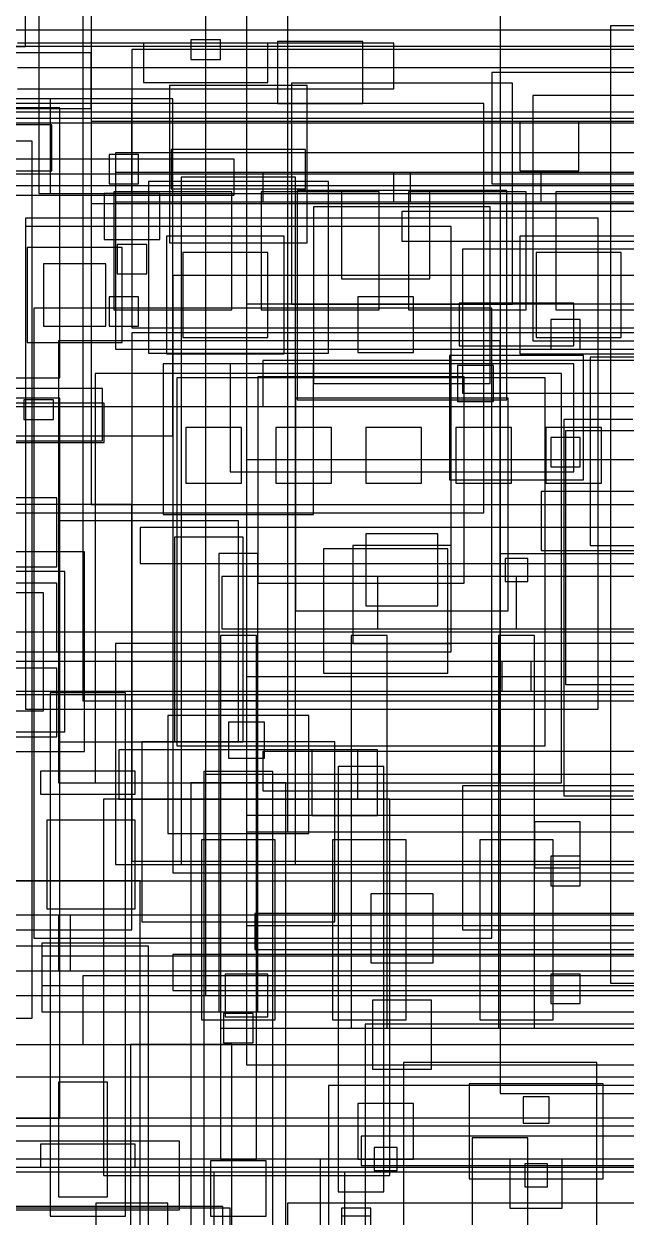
# Model space of a CAD drawing. Header units: millimetres. Extents: x -18 to 5970, y -985 to 4490.
# Drawn here: x 4349 to 4717, y 3084 to 3814 of the extents above; entities that cross this region are included whole.
import ezdxf

# ---------------------------------------------------------------- set-up
doc = ezdxf.new("R2010")
doc.units = ezdxf.units.MM

msp = doc.modelspace()

# ---------------------------------------------------------------- linework, layer by layer
at = {"layer": 'AS_FITTED_ROUTES'}
for p, q in [((4371, 3585), (4329, 3585)), ((4371, 3145), (4371, 3585)), ((5580, 3506), (4420, 3506)), ((4420, 3506), (4420, 3484)), ((4420, 3484), (5580, 3484)), ((4945, 3424), (4015, 3424)), ((4659, 3424), (4641, 3424)), ((4641, 3424), (4641, 3406)), ((4659, 3406), (4659, 3424)), ((4015, 3406), (4945, 3406)), ((4641, 3406), (4659, 3406)), ((4491, 3400), (4469, 3400)), ((4469, 3400), (4469, 3120)), ((4491, 3120), (4491, 3400)), ((5640, 3244), (4360, 3244)), ((4360, 3244), (4360, 3226)), ((4360, 3226), (5640, 3226)), ((4489, 3209), (4471, 3209)), ((4471, 3209), (4471, 3191)), ((4489, 3191), (4489, 3209)), ((4471, 3191), (4489, 3191)), ((4670, 3158), (4654, 3158)), ((4654, 3158), (4654, 3142)), ((4670, 3142), (4670, 3158)), ((4587, 3154), (4553, 3154)), ((4553, 3154), (4553, 3120)), ((4587, 3154), (4553, 3154)), ((4553, 3154), (4553, 3120)), ((4587, 3154), (4553, 3154)), ((4553, 3154), (4553, 3120)), ((4587, 3154), (4553, 3154)), ((4553, 3154), (4553, 3120)), ((4587, 3154), (4553, 3154)), ((4553, 3154), (4553, 3120)), ((4587, 3154), (4553, 3154)), ((4553, 3154), (4553, 3120)), ((4587, 3154), (4553, 3154)), ((4553, 3154), (4553, 3120)), ((4587, 3154), (4553, 3154)), ((4553, 3154), (4553, 3120)), ((4587, 3154), (4553, 3154)), ((4553, 3154), (4553, 3120)), ((4587, 3120), (4587, 3154)), ((4587, 3120), (4587, 3154)), ((4587, 3120), (4587, 3154)), ((4587, 3120), (4587, 3154)), ((4587, 3120), (4587, 3154)), ((4587, 3120), (4587, 3154)), ((4587, 3120), (4587, 3154)), ((4587, 3120), (4587, 3154)), ((4587, 3120), (4587, 3154)), ((4329, 3145), (4371, 3145)), ((4654, 3142), (4670, 3142)), ((4577, 3127), (4563, 3127)), ((4563, 3127), (4563, 3113)), ((4577, 3113), (4577, 3127)), ((4469, 3120), (4491, 3120)), ((4553, 3120), (4587, 3120)), ((4553, 3120), (4587, 3120)), ((4553, 3120), (4587, 3120)), ((4553, 3120), (4587, 3120)), ((4553, 3120), (4587, 3120)), ((4553, 3120), (4587, 3120)), ((4553, 3120), (4587, 3120)), ((4553, 3120), (4587, 3120)), ((4553, 3120), (4587, 3120)), ((4563, 3113), (4577, 3113)), ((4475, 3090), (4225, 3090)), ((4475, 3070), (4475, 3090))]:
    msp.add_line(p, q, dxfattribs=at)
at = {"layer": 'BODY'}
for p, q in [((4640, 3880), (4640, 3160)), ((4358, 3822), (4358, 3710)), ((5705, 3810), (4295, 3810)), ((5292.5, 3812.5), (4707.5, 3812.5)), ((4707.5, 3812.5), (4707.5, 3227.5)), ((4575, 3802), (4345, 3802)), ((4498, 3802), (4422, 3802)), ((4422, 3802), (4422, 3778)), ((4469, 3804), (4451, 3804)), ((4451, 3804), (4451, 3792)), ((4469, 3804), (4451, 3804)), ((4451, 3804), (4451, 3792)), ((4469, 3792), (4469, 3804)), ((4469, 3792), (4469, 3804)), ((4498, 3778), (4498, 3802)), ((4556, 3803), (4504, 3803)), ((4504, 3803), (4504, 3765)), ((4556, 3765), (4556, 3803)), ((4575, 3774), (4575, 3802)), ((4345, 3787), (5655, 3787)), ((4451, 3792), (4469, 3792)), ((4451, 3792), (4469, 3792)), ((4422, 3778), (4498, 3778)), ((4345, 3774), (4575, 3774)), ((4440, 3768), (4246, 3768)), ((4415, 3768), (4365, 3768)), ((4365, 3768), (4365, 3710)), ((4415, 3710), (4415, 3768)), ((4440, 3562), (4440, 3768)), ((4504, 3765), (4556, 3765)), ((4270, 3760), (5730, 3760)), ((5660, 3756), (4340, 3756)), ((5695, 3753), (4305, 3753)), ((4366, 3752), (4344, 3752)), ((4366, 3724), (4366, 3752)), ((5610, 3754), (4390, 3754)), ((4390, 3754), (4390, 3704)), ((4688, 3754), (4652, 3754)), ((4652, 3754), (4652, 3724)), ((4688, 3724), (4688, 3754)), ((4354, 3742), (4154, 3742)), ((4354, 3206), (4354, 3742)), ((5595, 3735), (4405, 3735)), ((4405, 3735), (4405, 3615)), ((4340, 3722), (5660, 3722)), ((4344, 3724), (4366, 3724)), ((4515, 3720), (4445, 3720)), ((4445, 3720), (4445, 3300)), ((4515, 3300), (4515, 3720)), ((4652, 3724), (4688, 3724)), ((4305, 3715), (5695, 3715)), ((4597, 3712), (4543, 3712)), ((4543, 3712), (4543, 3658)), ((4597, 3658), (4597, 3712)), ((4358, 3710), (5642, 3710)), ((4365, 3710), (4415, 3710)), ((4432, 3710), (4398, 3710)), ((4398, 3710), (4398, 3682)), ((4432, 3682), (4432, 3710)), ((4390, 3704), (5610, 3704)), ((4398, 3682), (4432, 3682)), ((4424, 3679), (4406, 3679)), ((4406, 3679), (4406, 3661)), ((4424, 3661), (4424, 3679)), ((4743, 3676), (4617, 3676)), ((4617, 3676), (4617, 3588)), ((4406, 3661), (4424, 3661)), ((4543, 3658), (4597, 3658)), ((4635, 3640), (4355, 3640)), ((4355, 3640), (4355, 3255)), ((4635, 3255), (4635, 3640)), ((4689, 3633), (4671, 3633)), ((4671, 3633), (4671, 3615)), ((4689, 3615), (4689, 3633)), ((4405, 3615), (5595, 3615)), ((4671, 3615), (4689, 3615)), ((4617, 3588), (4743, 3588)), ((4246, 3562), (4440, 3562)), ((4689, 3561), (4671, 3561)), ((4671, 3561), (4671, 3543)), ((4689, 3543), (4689, 3561)), ((4671, 3543), (4689, 3543)), ((4369, 3524), (4281, 3524)), ((4369, 3482), (4369, 3524)), ((4415, 3520), (4145, 3520)), ((4415, 3260), (4415, 3520)), ((4386, 3491), (4264, 3491)), ((4386, 3369), (4386, 3491)), ((4374, 3479), (4276, 3479)), ((4281, 3482), (4369, 3482)), ((4374, 3381), (4374, 3479)), ((4369, 3472), (4281, 3472)), ((4369, 3430), (4369, 3472)), ((4361, 3466), (4289, 3466)), ((4361, 3394), (4361, 3466)), ((5595, 3435), (4405, 3435)), ((4405, 3435), (4405, 3300)), ((4281, 3430), (4369, 3430)), ((4369, 3420), (4281, 3420)), ((4369, 3378), (4369, 3420)), ((4289, 3394), (4361, 3394)), ((4276, 3381), (4374, 3381)), ((4281, 3378), (4369, 3378)), ((4264, 3369), (4386, 3369)), ((4743, 3348), (4617, 3348)), ((4617, 3348), (4617, 3260)), ((4417, 3327), (4363, 3327)), ((4363, 3327), (4363, 3273)), ((4417, 3273), (4417, 3327)), ((4689, 3305), (4671, 3305)), ((4671, 3305), (4671, 3287)), ((4689, 3287), (4689, 3305)), ((4405, 3300), (5595, 3300)), ((4445, 3300), (4515, 3300)), ((4295, 3290), (5705, 3290)), ((4599, 3282), (4561, 3282)), ((4561, 3282), (4561, 3240)), ((4599, 3240), (4599, 3282)), ((4671, 3287), (4689, 3287)), ((4363, 3273), (4417, 3273)), ((5630, 3269), (4370, 3269)), ((4370, 3269), (4370, 3235)), ((5630, 3269), (4370, 3269)), ((4370, 3269), (4370, 3235)), ((5630, 3269), (4370, 3269)), ((4370, 3269), (4370, 3235)), ((5630, 3269), (4370, 3269)), ((4370, 3269), (4370, 3235)), ((5630, 3269), (4370, 3269)), ((4370, 3269), (4370, 3235)), ((5630, 3269), (4370, 3269)), ((4370, 3269), (4370, 3235)), ((4145, 3260), (4415, 3260)), ((4617, 3260), (4743, 3260)), ((4355, 3255), (4635, 3255)), ((5640, 3252), (4360, 3252)), ((4360, 3252), (4360, 3210)), ((4561, 3240), (4599, 3240)), ((4370, 3235), (5630, 3235)), ((4370, 3235), (5630, 3235)), ((4370, 3235), (5630, 3235)), ((4370, 3235), (5630, 3235)), ((4370, 3235), (5630, 3235)), ((4370, 3235), (5630, 3235)), ((5615, 3232), (4385, 3232)), ((4385, 3232), (4385, 3190)), ((4689, 3233), (4671, 3233)), ((4671, 3233), (4671, 3215)), ((4689, 3215), (4689, 3233)), ((4707.5, 3227.5), (5292.5, 3227.5)), ((4285, 3220), (5715, 3220)), ((4360, 3210), (5640, 3210)), ((4671, 3215), (4689, 3215)), ((4154, 3206), (4354, 3206)), ((4290, 3190), (5710, 3190)), ((4385, 3190), (5615, 3190)), ((5665, 3170), (4335, 3170)), ((4640, 3160), (5360, 3160)), ((4335, 3115), (5665, 3115))]:
    msp.add_line(p, q, dxfattribs=at)
at = {"layer": 'BRAKE_SYSTEM'}
for p, q in [((4703, 3166), (4621, 3166)), ((4621, 3166), (4621, 3108)), ((4703, 3108), (4703, 3166)), ((4497, 3119), (4463, 3119)), ((4463, 3119), (4463, 3085)), ((4497, 3085), (4497, 3119)), ((4678, 3120), (4646, 3120)), ((4646, 3120), (4646, 3090)), ((4678, 3120), (4646, 3120)), ((4646, 3120), (4646, 3090)), ((4678, 3120), (4646, 3120)), ((4646, 3120), (4646, 3090)), ((4678, 3120), (4646, 3120)), ((4646, 3120), (4646, 3090)), ((4669, 3117), (4655, 3117)), ((4655, 3117), (4655, 3103)), ((4669, 3117), (4655, 3117)), ((4655, 3117), (4655, 3103)), ((4669, 3103), (4669, 3117)), ((4669, 3103), (4669, 3117)), ((4678, 3090), (4678, 3120)), ((4678, 3090), (4678, 3120)), ((4678, 3090), (4678, 3120)), ((4678, 3090), (4678, 3120)), ((4621, 3108), (4703, 3108)), ((4655, 3103), (4669, 3103)), ((4655, 3103), (4669, 3103)), ((4470.5, 3091), (4225.5, 3091)), ((4463, 3085), (4497, 3085)), ((4470.5, 3069), (4470.5, 3091)), ((4646, 3090), (4678, 3090)), ((4646, 3090), (4678, 3090)), ((4646, 3090), (4678, 3090)), ((4646, 3090), (4678, 3090))]:
    msp.add_line(p, q, dxfattribs=at)
at = {"layer": 'CHASSIS'}
for p, q in [((4569, 3360), (4541, 3360)), ((4541, 3360), (4541, 3100)), ((4569, 3100), (4569, 3360)), ((4572.5, 3340), (4397.5, 3340)), ((4397.5, 3340), (4397.5, 3110)), ((4572.5, 3110), (4572.5, 3340)), ((4400, 3167), (4370, 3167)), ((4370, 3167), (4370, 3097)), ((4400, 3167), (4370, 3167)), ((4370, 3167), (4370, 3097)), ((4400, 3167), (4370, 3167)), ((4370, 3167), (4370, 3097)), ((4400, 3167), (4370, 3167)), ((4370, 3167), (4370, 3097)), ((4400, 3167), (4370, 3167)), ((4370, 3167), (4370, 3097)), ((4400, 3097), (4400, 3167)), ((4400, 3097), (4400, 3167)), ((4400, 3097), (4400, 3167)), ((4400, 3097), (4400, 3167)), ((4400, 3097), (4400, 3167)), ((5810, 3145), (4190, 3145)), ((5775, 3140), (4225, 3140)), ((4444, 3131), (4326, 3131)), ((4444, 3131), (4326, 3131)), ((4444, 3131), (4326, 3131)), ((4444, 3131), (4326, 3131)), ((4444, 3131), (4326, 3131)), ((4444, 3089), (4444, 3131)), ((4444, 3089), (4444, 3131)), ((4444, 3089), (4444, 3131)), ((4444, 3089), (4444, 3131)), ((4444, 3089), (4444, 3131)), ((5760, 3120), (4240, 3120)), ((5470, 3120), (4530, 3120)), ((4530, 3120), (4530, 3000)), ((5730, 3112), (4270, 3112)), ((4397.5, 3110), (4572.5, 3110)), ((4541, 3100), (4569, 3100)), ((4370, 3097), (4400, 3097)), ((4370, 3097), (4400, 3097)), ((4370, 3097), (4400, 3097)), ((4370, 3097), (4400, 3097)), ((4370, 3097), (4400, 3097)), ((4437, 3093), (4393, 3093)), ((4393, 3093), (4393, 3005)), ((4437, 3093), (4393, 3093)), ((4393, 3093), (4393, 3005)), ((4437, 3005), (4437, 3093)), ((4437, 3005), (4437, 3093)), ((4326, 3089), (4444, 3089)), ((4326, 3089), (4444, 3089)), ((4326, 3089), (4444, 3089)), ((4326, 3089), (4444, 3089)), ((4326, 3089), (4444, 3089)), ((4561, 3090), (4543, 3090)), ((4543, 3090), (4543, 2940)), ((4561, 3085), (4543, 3085)), ((4543, 3085), (4543, 2940)), ((4561, 2940), (4561, 3090)), ((4561, 2940), (4561, 3085))]:
    msp.add_line(p, q, dxfattribs=at)
at = {"layer": 'DATUM'}
for p, q in [((4485, 3845), (4485, 3415)), ((5420, 3699), (4580, 3699)), ((4580, 3699), (4580, 3681)), ((4580, 3681), (5420, 3681)), ((4485, 3415), (5515, 3415)), ((5445, 3134), (4555, 3134)), ((4555, 3134), (4555, 3116)), ((4555, 3116), (5445, 3116))]:
    msp.add_line(p, q, dxfattribs=at)
at = {"layer": 'ENGINE_BAY'}
for p, q in [((4510, 3840), (4510, 3320)), ((4895, 3784), (4635, 3784)), ((4635, 3784), (4635, 3716)), ((4630, 3765), (4330, 3765)), ((4630, 3515), (4630, 3765)), ((4870, 3770), (4660, 3770)), ((4660, 3770), (4660, 3620)), ((4521, 3737), (4439, 3737)), ((4439, 3737), (4439, 3713)), ((4521, 3713), (4521, 3737)), ((4535, 3717.5), (4425, 3717.5)), ((4425, 3717.5), (4425, 3612.5)), ((4439, 3713), (4521, 3713)), ((4535, 3612.5), (4535, 3717.5)), ((4635, 3716), (4895, 3716)), ((4700, 3695), (4350, 3695)), ((4350, 3695), (4350, 3395)), ((4700, 3395), (4700, 3695)), ((4610, 3690), (4350, 3690)), ((4350, 3690), (4350, 3430)), ((4610, 3430), (4610, 3690)), ((4587, 3647), (4553, 3647)), ((4553, 3647), (4553, 3613)), ((4587, 3613), (4587, 3647)), ((5515, 3642.5), (4485, 3642.5)), ((4485, 3642.5), (4485, 3547.5)), ((4685, 3643), (4615, 3643)), ((4615, 3643), (4615, 3617)), ((4685, 3617), (4685, 3643)), ((4660, 3620), (4870, 3620)), ((4425, 3612.5), (4535, 3612.5)), ((4553, 3613), (4587, 3613)), ((4691, 3611), (4609, 3611)), ((4609, 3611), (4609, 3535)), ((4615, 3617), (4685, 3617)), ((4691, 3535), (4691, 3611)), ((4785, 3610), (4695, 3610)), ((4695, 3610), (4695, 3495)), ((4526, 3606), (4434, 3606)), ((4434, 3606), (4434, 3514)), ((4526, 3514), (4526, 3606)), ((4485, 3547.5), (5515, 3547.5)), ((4609, 3535), (4691, 3535)), ((4915, 3528), (4665, 3528)), ((4665, 3528), (4665, 3492)), ((4330, 3515), (4630, 3515)), ((4434, 3514), (4526, 3514)), ((4602, 3502), (4558, 3502)), ((4558, 3502), (4558, 3458)), ((4602, 3458), (4602, 3502)), ((4695, 3495), (4785, 3495)), ((4608, 3493), (4532, 3493)), ((4532, 3493), (4532, 3417)), ((4608, 3417), (4608, 3493)), ((4657, 3487), (4643, 3487)), ((4643, 3487), (4643, 3473)), ((4657, 3473), (4657, 3487)), ((4665, 3492), (4915, 3492)), ((4643, 3473), (4657, 3473)), ((4558, 3458), (4602, 3458)), ((4350, 3430), (4610, 3430)), ((4532, 3417), (4608, 3417)), ((4350, 3395), (4700, 3395)), ((4565, 3370), (4525, 3370)), ((4525, 3370), (4525, 3330)), ((4565, 3330), (4565, 3370)), ((4525, 3330), (4565, 3330)), ((4510, 3320), (5490, 3320)), ((5515, 3262.5), (4485, 3262.5)), ((4485, 3262.5), (4485, 3177.5)), ((4485, 3177.5), (5515, 3177.5))]:
    msp.add_line(p, q, dxfattribs=at)
at = {"layer": 'FRONT_DETAIL'}
for p, q in [((5560, 3660), (4440, 3660)), ((4440, 3660), (4440, 3295)), ((5585, 3625), (4415, 3625)), ((4415, 3625), (4415, 3302)), ((4640, 3620), (4370, 3620)), ((4370, 3620), (4370, 3350)), ((4640, 3350), (4640, 3620)), ((4636, 3605), (4614, 3605)), ((4614, 3605), (4614, 3583)), ((4636, 3583), (4636, 3605)), ((4667.5, 3597.5), (4442.5, 3597.5)), ((4442.5, 3597.5), (4442.5, 3372.5)), ((4618, 3598), (4492, 3598)), ((4492, 3598), (4492, 3472)), ((4618, 3472), (4618, 3598)), ((4667.5, 3372.5), (4667.5, 3597.5)), ((4397, 3591), (4319, 3591)), ((4397, 3559), (4397, 3591)), ((4398, 3582), (4318, 3582)), ((4367, 3584), (4349, 3584)), ((4349, 3584), (4349, 3572)), ((4367, 3584), (4349, 3584)), ((4349, 3584), (4349, 3572)), ((4367, 3572), (4367, 3584)), ((4367, 3572), (4367, 3584)), ((4398, 3558), (4398, 3582)), ((4614, 3583), (4636, 3583)), ((4349, 3572), (4367, 3572)), ((4349, 3572), (4367, 3572)), ((4721, 3572), (4679, 3572)), ((4679, 3572), (4679, 3342)), ((4319, 3559), (4397, 3559)), ((5320, 3565), (4680, 3565)), ((4680, 3565), (4680, 3410)), ((4318, 3558), (4398, 3558)), ((4492, 3472), (4618, 3472)), ((4680, 3410), (5320, 3410)), ((4496, 3387), (4474, 3387)), ((4474, 3387), (4474, 3365)), ((4496, 3365), (4496, 3387)), ((4442.5, 3372.5), (4667.5, 3372.5)), ((4474, 3365), (4496, 3365)), ((4370, 3350), (4640, 3350)), ((4679, 3342), (4721, 3342)), ((4689, 3326), (4661, 3326)), ((4661, 3326), (4661, 3298)), ((4689, 3298), (4689, 3326)), ((4415, 3302), (5585, 3302)), ((4661, 3298), (4689, 3298)), ((4440, 3295), (5560, 3295)), ((4722.5, 3202.5), (4557.5, 3202.5)), ((4557.5, 3202.5), (4557.5, 3037.5)), ((4699, 3179), (4581, 3179)), ((4581, 3179), (4581, 3061)), ((4699, 3061), (4699, 3179)), ((4657, 3133), (4623, 3133)), ((4623, 3133), (4623, 3048)), ((4657, 3048), (4657, 3133))]:
    msp.add_line(p, q, dxfattribs=at)
at = {"layer": 'FUEL_SYSTEM'}
for p, q in [((4411, 3405), (4365, 3405)), ((4365, 3405), (4365, 3085)), ((4411, 3085), (4411, 3405)), ((4417, 3357), (4359, 3357)), ((4359, 3357), (4359, 3343)), ((4417, 3343), (4417, 3357)), ((4359, 3343), (4417, 3343)), ((4498, 3233), (4472, 3233)), ((4472, 3233), (4472, 3207)), ((4498, 3207), (4498, 3233)), ((4472, 3207), (4498, 3207)), ((5465, 3165), (4535, 3165)), ((4535, 3165), (4535, 2905)), ((4417, 3129), (4359, 3129)), ((4359, 3129), (4359, 3115)), ((4417, 3115), (4417, 3129)), ((4359, 3115), (4417, 3115)), ((5490, 3093), (4510, 3093)), ((4510, 3093), (4510, 3055)), ((5490, 3093), (4510, 3093)), ((4510, 3093), (4510, 3055)), ((4365, 3085), (4411, 3085))]:
    msp.add_line(p, q, dxfattribs=at)
at = {"layer": 'HARD_TOP'}
for p, q in [((4350, 3800), (4350, 4280)), ((4194, 3800), (4350, 3800)), ((4390, 3796), (2200, 3796)), ((4390, 3796), (2200, 3796)), ((4390, 3762), (4390, 3796)), ((4390, 3762), (4390, 3796)), ((4522, 3776), (4438, 3776)), ((4438, 3776), (4438, 3680)), ((4522, 3680), (4522, 3776)), ((2200, 3762), (4390, 3762)), ((2200, 3762), (4390, 3762)), ((4371, 3762.5), (4329, 3762.5)), ((4371, 3597.5), (4371, 3762.5)), ((4419, 3734), (4401, 3734)), ((4401, 3734), (4401, 3716)), ((4419, 3716), (4419, 3734)), ((4401, 3716), (4419, 3716)), ((4438, 3680), (4522, 3680)), ((4419, 3647), (4401, 3647)), ((4401, 3647), (4401, 3629)), ((4419, 3629), (4419, 3647)), ((4401, 3629), (4419, 3629)), ((4329, 3597.5), (4371, 3597.5)), ((4982, 3442), (4310, 3442)), ((4310, 3404), (4982, 3404))]:
    msp.add_line(p, q, dxfattribs=at)
at = {"layer": 'INTERIOR'}
for p, q in [((4485, 3940), (4485, 3320)), ((4390, 3900), (4390, 3520)), ((4460, 3900), (4460, 3340)), ((5660, 3800), (4340, 3800)), ((4745, 3798), (4415, 3798)), ((4415, 3798), (4415, 3628)), ((4647.5, 3777.5), (4512.5, 3777.5)), ((4512.5, 3777.5), (4512.5, 3642.5)), ((4647.5, 3642.5), (4647.5, 3777.5)), ((4477.5, 3731), (4312.5, 3731)), ((4477.5, 3709), (4477.5, 3731)), ((4575, 3723), (4405, 3723)), ((4405, 3723), (4405, 3705)), ((4665, 3723), (4495, 3723)), ((4495, 3723), (4495, 3705)), ((4575, 3705), (4575, 3723)), ((4755, 3723), (4585, 3723)), ((4585, 3723), (4585, 3705)), ((4665, 3705), (4665, 3723)), ((4644, 3712), (4516, 3712)), ((4516, 3712), (4516, 3584)), ((4644, 3584), (4644, 3712)), ((4312.5, 3709), (4477.5, 3709)), ((4476, 3711), (4404, 3711)), ((4404, 3711), (4404, 3639)), ((4405, 3705), (4575, 3705)), ((4476, 3639), (4476, 3711)), ((4566, 3711), (4494, 3711)), ((4494, 3711), (4494, 3639)), ((4495, 3705), (4665, 3705)), ((4566, 3639), (4566, 3711)), ((4656, 3711), (4584, 3711)), ((4584, 3711), (4584, 3639)), ((4585, 3705), (4755, 3705)), ((4656, 3639), (4656, 3711)), ((4746, 3711), (4674, 3711)), ((4674, 3711), (4674, 3639)), ((4634, 3702), (4526, 3702)), ((4526, 3702), (4526, 3594)), ((4634, 3594), (4634, 3702)), ((4508, 3684), (4436, 3684)), ((4436, 3684), (4436, 3612)), ((4508, 3612), (4508, 3684)), ((4724, 3684), (4652, 3684)), ((4652, 3684), (4652, 3612)), ((4409, 3677), (4351, 3677)), ((4351, 3677), (4351, 3619)), ((4409, 3619), (4409, 3677)), ((4498, 3674), (4446, 3674)), ((4446, 3674), (4446, 3622)), ((4498, 3622), (4498, 3674)), ((4714, 3674), (4662, 3674)), ((4662, 3674), (4662, 3622)), ((4714, 3622), (4714, 3674)), ((4399, 3667), (4361, 3667)), ((4361, 3667), (4361, 3629)), ((4399, 3629), (4399, 3667)), ((4404, 3639), (4476, 3639)), ((4494, 3639), (4566, 3639)), ((4512.5, 3642.5), (4647.5, 3642.5)), ((4584, 3639), (4656, 3639)), ((4674, 3639), (4746, 3639)), ((4361, 3629), (4399, 3629)), ((4415, 3628), (4745, 3628)), ((4351, 3619), (4409, 3619)), ((4446, 3622), (4498, 3622)), ((4662, 3622), (4714, 3622)), ((4436, 3612), (4508, 3612)), ((4652, 3612), (4724, 3612)), ((4685, 3606), (4475, 3606)), ((4475, 3606), (4475, 3540)), ((4885, 3608), (4495, 3608)), ((4495, 3608), (4495, 3580)), ((4685, 3540), (4685, 3606)), ((4677.5, 3600), (4392.5, 3600)), ((4392.5, 3600), (4392.5, 3350)), ((4677.5, 3350), (4677.5, 3600)), ((4526, 3594), (4634, 3594)), ((4645, 3585), (4515, 3585)), ((4515, 3585), (4515, 3455)), ((4516, 3584), (4644, 3584)), ((4645, 3455), (4645, 3585)), ((4340, 3580), (5660, 3580)), ((4495, 3580), (4885, 3580)), ((4482, 3567), (4448, 3567)), ((4448, 3567), (4448, 3533)), ((4482, 3533), (4482, 3567)), ((4537, 3567), (4503, 3567)), ((4503, 3567), (4503, 3533)), ((4537, 3533), (4537, 3567)), ((4592, 3567), (4558, 3567)), ((4558, 3567), (4558, 3533)), ((4592, 3533), (4592, 3567)), ((4647, 3567), (4613, 3567)), ((4613, 3567), (4613, 3533)), ((4647, 3533), (4647, 3567)), ((4702, 3567), (4668, 3567)), ((4668, 3567), (4668, 3533)), ((4702, 3533), (4702, 3567)), ((4475, 3540), (4685, 3540)), ((4448, 3533), (4482, 3533)), ((4503, 3533), (4537, 3533)), ((4558, 3533), (4592, 3533)), ((4613, 3533), (4647, 3533)), ((4668, 3533), (4702, 3533)), ((4390, 3520), (4770, 3520)), ((4483, 3500), (4441, 3500)), ((4441, 3500), (4441, 3375)), ((4483, 3375), (4483, 3500)), ((4610, 3495), (4550, 3495)), ((4550, 3495), (4550, 3435)), ((4610, 3435), (4610, 3495)), ((4650, 3476), (4470, 3476)), ((4470, 3476), (4470, 3444)), ((4735, 3476), (4565, 3476)), ((4565, 3476), (4565, 3444)), ((4650, 3444), (4650, 3476)), ((4515, 3455), (4645, 3455)), ((4470, 3444), (4650, 3444)), ((4565, 3444), (4735, 3444)), ((4491, 3440), (4469, 3440)), ((4469, 3440), (4469, 3200)), ((4491, 3200), (4491, 3440)), ((4571, 3440), (4549, 3440)), ((4549, 3440), (4549, 3200)), ((4550, 3435), (4610, 3435)), ((4571, 3200), (4571, 3440)), ((4661, 3440), (4639, 3440)), ((4639, 3440), (4639, 3200)), ((4661, 3200), (4661, 3440)), ((4441, 3375), (4483, 3375)), ((5505, 3369), (4495, 3369)), ((4495, 3369), (4495, 3345)), ((5540, 3355), (4460, 3355)), ((4460, 3355), (4460, 3220)), ((4392.5, 3350), (4677.5, 3350)), ((4460, 3340), (5540, 3340)), ((4495, 3345), (5505, 3345)), ((4895, 3330), (4485, 3330)), ((4485, 3330), (4485, 3200)), ((4485, 3320), (4895, 3320)), ((4502.5, 3315), (4457.5, 3315)), ((4457.5, 3315), (4457.5, 3205)), ((4502.5, 3205), (4502.5, 3315)), ((4582.5, 3315), (4537.5, 3315)), ((4537.5, 3315), (4537.5, 3205)), ((4582.5, 3205), (4582.5, 3315)), ((4672.5, 3315), (4627.5, 3315)), ((4627.5, 3315), (4627.5, 3205)), ((4672.5, 3205), (4672.5, 3315)), ((4377.5, 3269), (4322.5, 3269)), ((4377.5, 3235), (4377.5, 3269)), ((5510, 3270), (4490, 3270)), ((4490, 3270), (4490, 3248)), ((4490, 3248), (5510, 3248)), ((4940, 3245), (4440, 3245)), ((4440, 3245), (4440, 3223)), ((4322.5, 3235), (4377.5, 3235)), ((4440, 3223), (4940, 3223)), ((4460, 3220), (5540, 3220)), ((4598, 3217), (4562, 3217)), ((4562, 3217), (4562, 3175)), ((4598, 3217), (4562, 3217)), ((4562, 3217), (4562, 3175)), ((4598, 3175), (4598, 3217)), ((4598, 3175), (4598, 3217)), ((4457.5, 3205), (4502.5, 3205)), ((4537.5, 3205), (4582.5, 3205)), ((4627.5, 3205), (4672.5, 3205)), ((4469, 3200), (4491, 3200)), ((4485, 3200), (4895, 3200)), ((4549, 3200), (4571, 3200)), ((4639, 3200), (4661, 3200)), ((4562, 3175), (4598, 3175)), ((4562, 3175), (4598, 3175))]:
    msp.add_line(p, q, dxfattribs=at)
at = {"layer": 'MECHANICAL_CLEARANCE'}
for p, q in [((4640, 4000), (4640, 3490)), ((4385, 3820), (4385, 3400)), ((4640, 3490), (5360, 3490)), ((4385, 3400), (4775, 3400)), ((4425, 3250), (4165, 3250)), ((4425, 3000), (4425, 3250))]:
    msp.add_line(p, q, dxfattribs=at)
at = {"layer": 'RUNNING_GEAR'}
for p, q in [((4480, 3510), (4370, 3510)), ((4370, 3510), (4370, 3375)), ((4480, 3510), (4370, 3510)), ((4370, 3510), (4370, 3375)), ((4480, 3375), (4480, 3510)), ((4480, 3375), (4480, 3510)), ((4492, 3490), (4468, 3490)), ((4468, 3490), (4468, 3210)), ((4492, 3490), (4468, 3490)), ((4468, 3490), (4468, 3210)), ((4492, 3210), (4492, 3490)), ((4492, 3210), (4492, 3490)), ((4523, 3391), (4437, 3391)), ((4437, 3391), (4437, 3319)), ((4523, 3391), (4437, 3391)), ((4437, 3391), (4437, 3319)), ((4523, 3319), (4523, 3391)), ((4523, 3319), (4523, 3391)), ((4370, 3375), (4480, 3375)), ((4370, 3375), (4480, 3375)), ((4553, 3370), (4407, 3370)), ((4407, 3370), (4407, 3340)), ((4553, 3370), (4407, 3370)), ((4407, 3370), (4407, 3340)), ((4539, 3375), (4421, 3375)), ((4421, 3375), (4421, 3265)), ((4539, 3375), (4421, 3375)), ((4421, 3375), (4421, 3265)), ((4539, 3375), (4421, 3375)), ((4421, 3375), (4421, 3265)), ((4539, 3375), (4421, 3375)), ((4421, 3375), (4421, 3265)), ((4539, 3265), (4539, 3375)), ((4539, 3265), (4539, 3375)), ((4539, 3265), (4539, 3375)), ((4539, 3265), (4539, 3375)), ((4553, 3340), (4553, 3370)), ((4553, 3340), (4553, 3370)), ((4501, 3356.901), (4459, 3356.901)), ((4459, 3356.901), (4459, 2893.099)), ((4501, 3356.901), (4459, 3356.901)), ((4459, 3356.901), (4459, 2893.099)), ((4501, 2893.099), (4501, 3356.901)), ((4501, 2893.099), (4501, 3356.901)), ((4509, 3350), (4451, 3350)), ((4451, 3350), (4451, 2890)), ((4509, 3350), (4451, 3350)), ((4451, 3350), (4451, 2890)), ((4509, 2890), (4509, 3350)), ((4509, 2890), (4509, 3350)), ((4407, 3340), (4553, 3340)), ((4407, 3340), (4553, 3340)), ((4437, 3319), (4523, 3319)), ((4437, 3319), (4523, 3319)), ((4420, 3290), (4170, 3290)), ((4420, 3290), (4170, 3290)), ((4420, 2500), (4420, 3290)), ((4420, 2500), (4420, 3290)), ((4421, 3265), (4539, 3265)), ((4421, 3265), (4539, 3265)), ((4421, 3265), (4539, 3265)), ((4421, 3265), (4539, 3265)), ((4468, 3210), (4492, 3210)), ((4468, 3210), (4492, 3210)), ((4476, 3190), (4414, 3190)), ((4414, 3190), (4414, 2940)), ((4476, 2940), (4476, 3190)), ((4545, 3112), (4465, 3112)), ((4465, 3112), (4465, 3040)), ((4545, 3112), (4465, 3112)), ((4465, 3112), (4465, 3040)), ((4545, 3040), (4545, 3112)), ((4545, 3040), (4545, 3112))]:
    msp.add_line(p, q, dxfattribs=at)

doc.saveas('drawing.dxf')
